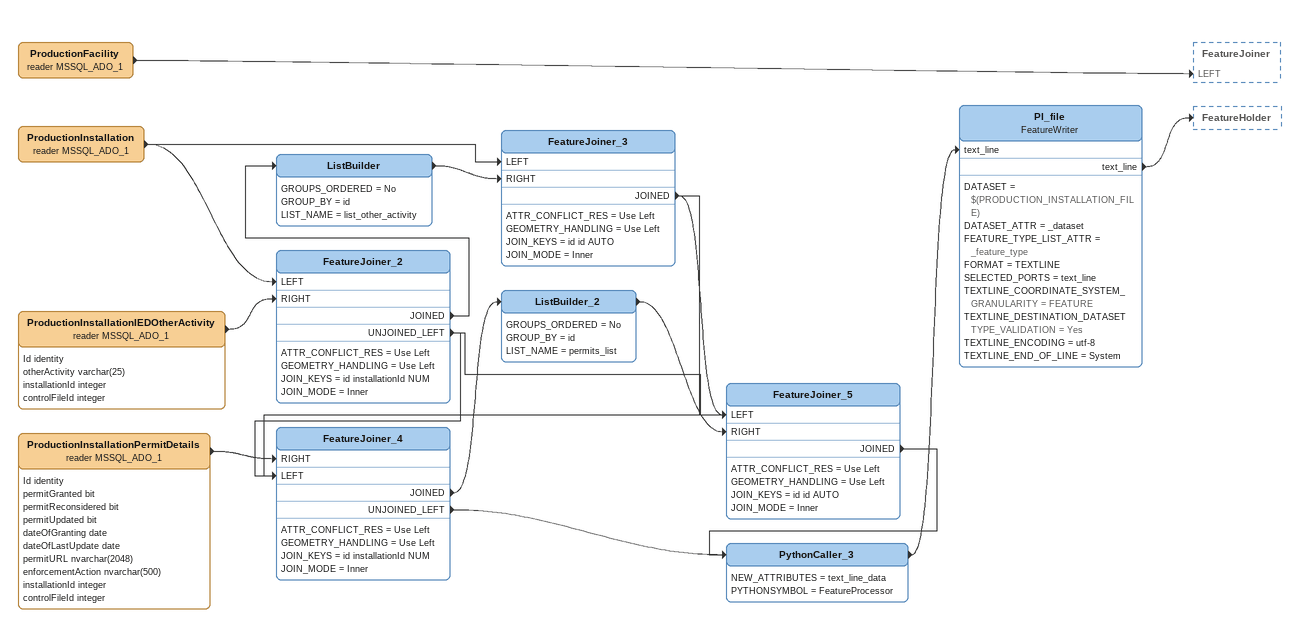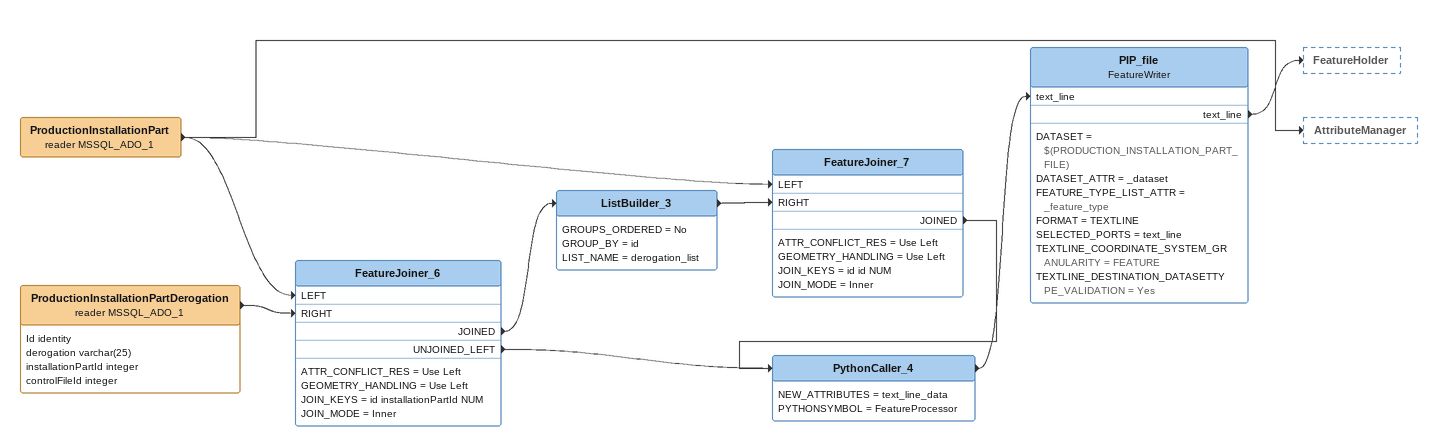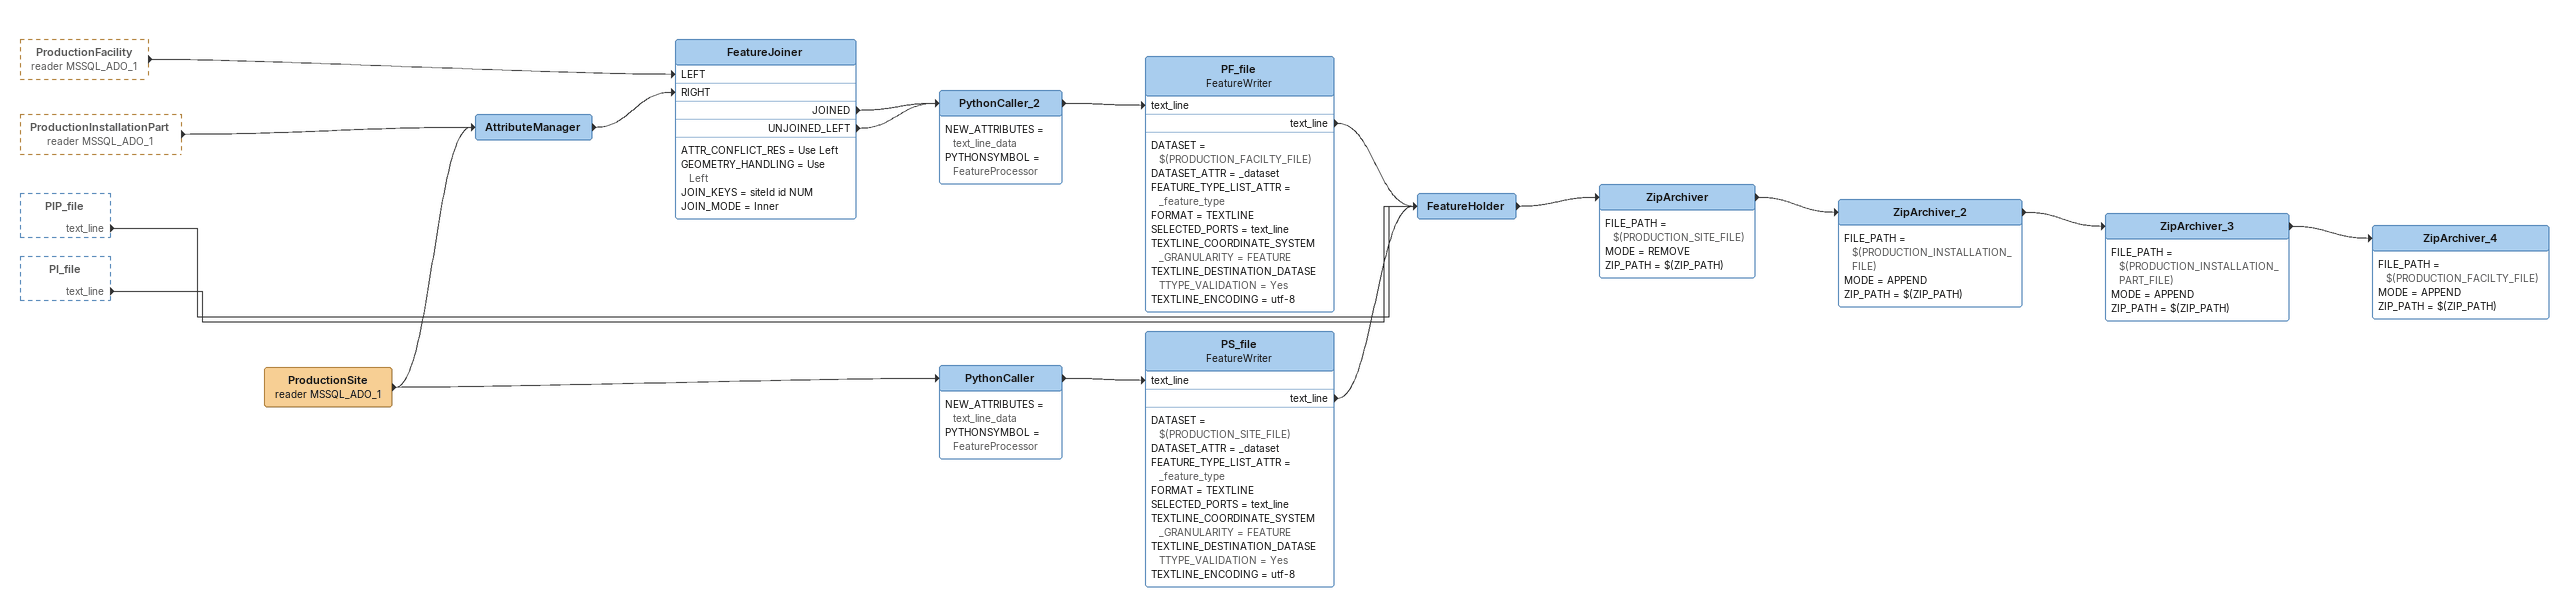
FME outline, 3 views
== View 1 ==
ProductionFacility (reader MSSQL_ADO_1)
    -> FeatureJoiner [LEFT]
ProductionInstallation (reader MSSQL_ADO_1)
    -> FeatureJoiner_2 [LEFT]
    -> FeatureJoiner_3 [LEFT]
ProductionInstallationIEDOtherActivity (reader MSSQL_ADO_1)
    attributes: Id identity, otherActivity varchar(25), installationId integer, controlFileId integer
    -> FeatureJoiner_2 [RIGHT]
FeatureJoiner_2
    ATTR_CONFLICT_RES = Use Left
    GEOMETRY_HANDLING = Use Left
    JOIN_KEYS = id installationId NUM
    JOIN_MODE = Inner
    JOINED -> ListBuilder
    UNJOINED_LEFT -> FeatureJoiner_4 [LEFT]
    UNJOINED_LEFT -> FeatureJoiner_5 [LEFT]
ListBuilder
    GROUPS_ORDERED = No
    GROUP_BY = id
    LIST_NAME = list_other_activity
    -> FeatureJoiner_3 [RIGHT]
FeatureJoiner_3
    ATTR_CONFLICT_RES = Use Left
    GEOMETRY_HANDLING = Use Left
    JOIN_KEYS = id id AUTO
    JOIN_MODE = Inner
    JOINED -> FeatureJoiner_4 [LEFT]
    JOINED -> FeatureJoiner_5 [LEFT]
ProductionInstallationPermitDetails (reader MSSQL_ADO_1)
    attributes: Id identity, permitGranted bit, permitReconsidered bit, permitUpdated bit, dateOfGranting date, dateOfLastUpdate date, permitURL nvarchar(2048), enforcementAction nvarchar(500), installationId integer, controlFileId integer
    -> FeatureJoiner_4 [RIGHT]
FeatureJoiner_4
    ATTR_CONFLICT_RES = Use Left
    GEOMETRY_HANDLING = Use Left
    JOIN_KEYS = id installationId NUM
    JOIN_MODE = Inner
    JOINED -> ListBuilder_2
    UNJOINED_LEFT -> PythonCaller_3
ListBuilder_2
    GROUPS_ORDERED = No
    GROUP_BY = id
    LIST_NAME = permits_list
    -> FeatureJoiner_5 [RIGHT]
FeatureJoiner_5
    ATTR_CONFLICT_RES = Use Left
    GEOMETRY_HANDLING = Use Left
    JOIN_KEYS = id id AUTO
    JOIN_MODE = Inner
    JOINED -> PythonCaller_3
PythonCaller_3
    NEW_ATTRIBUTES = text_line_data
    PYTHONSYMBOL = FeatureProcessor
    -> PI_file [text_line]
PI_file: FeatureWriter
    DATASET = $(PRODUCTION_INSTALLATION_FILE)
    DATASET_ATTR = _dataset
    FEATURE_TYPE_LIST_ATTR = _feature_type
    FORMAT = TEXTLINE
    SELECTED_PORTS = text_line
    TEXTLINE_COORDINATE_SYSTEM_GRANULARITY = FEATURE
    TEXTLINE_DESTINATION_DATASETTYPE_VALIDATION = Yes
    TEXTLINE_ENCODING = utf-8
    TEXTLINE_END_OF_LINE = System
    text_line -> FeatureHolder

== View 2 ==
ProductionInstallationPart (reader MSSQL_ADO_1)
    -> AttributeManager
    -> FeatureJoiner_6 [LEFT]
    -> FeatureJoiner_7 [LEFT]
ProductionInstallationPartDerogation (reader MSSQL_ADO_1)
    attributes: Id identity, derogation varchar(25), installationPartId integer, controlFileId integer
    -> FeatureJoiner_6 [RIGHT]
FeatureJoiner_6
    ATTR_CONFLICT_RES = Use Left
    GEOMETRY_HANDLING = Use Left
    JOIN_KEYS = id installationPartId NUM
    JOIN_MODE = Inner
    JOINED -> ListBuilder_3
    UNJOINED_LEFT -> PythonCaller_4
ListBuilder_3
    GROUPS_ORDERED = No
    GROUP_BY = id
    LIST_NAME = derogation_list
    -> FeatureJoiner_7 [RIGHT]
FeatureJoiner_7
    ATTR_CONFLICT_RES = Use Left
    GEOMETRY_HANDLING = Use Left
    JOIN_KEYS = id id NUM
    JOIN_MODE = Inner
    JOINED -> PythonCaller_4
PythonCaller_4
    NEW_ATTRIBUTES = text_line_data
    PYTHONSYMBOL = FeatureProcessor
    -> PIP_file [text_line]
PIP_file: FeatureWriter
    DATASET = $(PRODUCTION_INSTALLATION_PART_FILE)
    DATASET_ATTR = _dataset
    FEATURE_TYPE_LIST_ATTR = _feature_type
    FORMAT = TEXTLINE
    SELECTED_PORTS = text_line
    TEXTLINE_COORDINATE_SYSTEM_GRANULARITY = FEATURE
    TEXTLINE_DESTINATION_DATASETTYPE_VALIDATION = Yes
    text_line -> FeatureHolder

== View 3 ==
ProductionFacility (reader MSSQL_ADO_1) [outside]
    -> FeatureJoiner [LEFT]
ProductionInstallationPart (reader MSSQL_ADO_1) [outside]
    -> AttributeManager
PIP_file [outside]
    text_line -> FeatureHolder
PI_file [outside]
    text_line -> FeatureHolder
ProductionSite (reader MSSQL_ADO_1)
    -> PythonCaller
    -> AttributeManager
AttributeManager
    -> FeatureJoiner [RIGHT]
FeatureJoiner
    ATTR_CONFLICT_RES = Use Left
    GEOMETRY_HANDLING = Use Left
    JOIN_KEYS = siteId id NUM
    JOIN_MODE = Inner
    JOINED -> PythonCaller_2
    UNJOINED_LEFT -> PythonCaller_2
PythonCaller_2
    NEW_ATTRIBUTES = text_line_data
    PYTHONSYMBOL = FeatureProcessor
    -> PF_file [text_line]
PF_file: FeatureWriter
    DATASET = $(PRODUCTION_FACILTY_FILE)
    DATASET_ATTR = _dataset
    FEATURE_TYPE_LIST_ATTR = _feature_type
    FORMAT = TEXTLINE
    SELECTED_PORTS = text_line
    TEXTLINE_COORDINATE_SYSTEM_GRANULARITY = FEATURE
    TEXTLINE_DESTINATION_DATASETTYPE_VALIDATION = Yes
    TEXTLINE_ENCODING = utf-8
    text_line -> FeatureHolder
PythonCaller
    NEW_ATTRIBUTES = text_line_data
    PYTHONSYMBOL = FeatureProcessor
    -> PS_file [text_line]
PS_file: FeatureWriter
    DATASET = $(PRODUCTION_SITE_FILE)
    DATASET_ATTR = _dataset
    FEATURE_TYPE_LIST_ATTR = _feature_type
    FORMAT = TEXTLINE
    SELECTED_PORTS = text_line
    TEXTLINE_COORDINATE_SYSTEM_GRANULARITY = FEATURE
    TEXTLINE_DESTINATION_DATASETTYPE_VALIDATION = Yes
    TEXTLINE_ENCODING = utf-8
    text_line -> FeatureHolder
FeatureHolder
    -> ZipArchiver
ZipArchiver
    FILE_PATH = $(PRODUCTION_SITE_FILE)
    MODE = REMOVE
    ZIP_PATH = $(ZIP_PATH)
    -> ZipArchiver_2
ZipArchiver_2
    FILE_PATH = $(PRODUCTION_INSTALLATION_FILE)
    MODE = APPEND
    ZIP_PATH = $(ZIP_PATH)
    -> ZipArchiver_3
ZipArchiver_3
    FILE_PATH = $(PRODUCTION_INSTALLATION_PART_FILE)
    MODE = APPEND
    ZIP_PATH = $(ZIP_PATH)
    -> ZipArchiver_4
ZipArchiver_4
    FILE_PATH = $(PRODUCTION_FACILTY_FILE)
    MODE = APPEND
    ZIP_PATH = $(ZIP_PATH)
